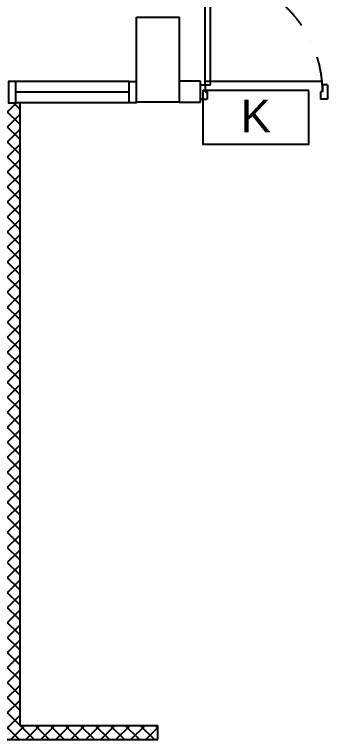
# Model space of a CAD drawing. Header units: millimetres. Extents: x 982 to 80582, y 687 to 58800.
# Drawn here: x 30855 to 33065, y 20633 to 25753 of the extents above; entities that cross this region are included whole.
import ezdxf

# ---------------------------------------------------------------- set-up
doc = ezdxf.new("R2010")
doc.units = ezdxf.units.MM
doc.linetypes.add('DASHDOT', pattern=[1, 0.5, -0.25, 0, -0.25])
for name, color, linetype in [('A-COLUMN', 3, 'Continuous'), ('A-DOOR', 9, 'Continuous'), ('A-HATCH', 8, 'Continuous'), ('A-PARTITION', 4, 'Continuous'), ('A-TXTBOMBA', 7, 'Continuous'), ('A-WALL', 1, 'Continuous'), ('A-WIN', 9, 'Continuous')]:
    doc.layers.add(name, color=color, linetype=linetype)
doc.styles.add('arial', font='arial.ttf')

# ---------------------------------------------------------------- blocks, each defined once
blk = doc.blocks.new('A$C04C40081')
at = {"layer": 'A-WIN', "color": 8}
for p, q in [((850, 150), (50, 150)), ((850, 75), (50, 75)), ((850, 0), (50, 0))]:
    blk.add_line(p, q, dxfattribs=at)
at = {"layer": 'A-WIN', "color": 8, "linetype": 'Continuous'}
for points in [[(50, 150), (0, 150), (0, 0), (50, 0)], [(850, 150), (900, 150), (900, 0), (850, 0)]]:
    blk.add_lwpolyline(points, close=True, dxfattribs=at)
blk = doc.blocks.new('A$C4F656F16')
at = {"layer": 'A-DOOR', "color": 8}
for p, q in [((35, 100), (35, 877.1)), ((35, 877.1), (73, 877.1)), ((73, 100), (73, 877.1)), ((35, 100), (73, 100))]:
    blk.add_line(p, q, dxfattribs=at)
at = {"layer": 'A-DOOR', "color": 8, "linetype": 'Continuous'}
for p, q in [((0, 100), (35, 100)), ((0, 100), (0, 100)), ((0, 100), (0, 0)), ((0, 100), (0, 100)), ((35, 100), (35, 50)), ((900, 100), (865, 100)), ((865, 100), (865, 50)), ((900, 100), (900, 100)), ((900, 100), (900, 0)), ((900, 100), (900, 100)), ((0, 0), (50, 0)), ((35, 50), (50, 50)), ((50, 50), (50, 0)), ((865, 50), (850, 50)), ((850, 50), (850, 0)), ((900, 0), (850, 0))]:
    blk.add_line(p, q, dxfattribs=at)
at = {"layer": 'A-DOOR', "color": 8, "linetype": 'DASHDOT', "ltscale": 500}
blk.add_arc((35, 48), 830, 0.1381, 87.3759, dxfattribs=at)

msp = doc.modelspace()

# ---------------------------------------------------------------- hatches: boundary and pattern name
at = {"layer": 'A-HATCH'}
h = msp.add_hatch(dxfattribs=at)
h.set_pattern_fill('ANSI37', color=8, scale=600)
h.set_pattern_definition([(45, (3598.94, -197620.7), (-53.033009, 53.033009), []), (135, (3598.94, -197620.7), (-53.033009, -53.033009), [])])
h.paths.add_polyline_path([(30892.1, 25133.1), (30867.1, 25133.1), (30817.1, 25133.1), (30792.1, 25133.1), (30792.1, 20733.1), (29167.1, 20733.1), (29167.1, 20633.1), (31867.1, 20633.1), (31867.1, 20733.1), (30892.1, 20733.1)])

# ---------------------------------------------------------------- linework, layer by layer
at = {"color": 8}
msp.add_line((32202.1, 25283.1), (33032.1, 25283.1), dxfattribs=at)
at = {"layer": 'A-COLUMN', "color": 8}
msp.add_lwpolyline([(31717.1, 25733.1), (32017.1, 25733.1), (32017.1, 25133.1), (31717.1, 25133.1)], close=True, dxfattribs=at)
at = {"layer": 'A-PARTITION', "color": 8}
for p, q in [((30892.1, 25133.1), (30892.1, 20733.1)), ((30892.1, 20733.1), (31867.1, 20733.1)), ((31867.1, 20633.1), (31867.1, 20733.1)), ((29167.1, 20633.1), (31867.1, 20633.1))]:
    msp.add_line(p, q, dxfattribs=at)
at = {"layer": 'A-TXTBOMBA', "color": 7}
msp.add_lwpolyline([(32933.5, 25215.3), (32183.5, 25215.3), (32183.5, 24837.4), (32933.5, 24837.4)], close=True, dxfattribs=at)
at = {"layer": 'A-WALL', "color": 8}
for p, q in [((32167.1, 25283.1), (32017.1, 25283.1)), ((32167.1, 25133.1), (32167.1, 25283.1)), ((32017.1, 25133.1), (32167.1, 25133.1))]:
    msp.add_line(p, q, dxfattribs=at)

# ---------------------------------------------------------------- block references
at = {"layer": 'A-DOOR', "color": 8}
msp.add_blockref('A$C4F656F16', (32165.1, 25155.9), dxfattribs=at)
at = {"layer": 'A-WIN', "color": 8}
msp.add_blockref('A$C04C40081', (30813.2, 25130.1), dxfattribs=at)

# ---------------------------------------------------------------- texts
at = {"layer": 'A-TXTBOMBA', "color": 7, "style": 'arial'}
msp.add_text('K', height=230.5, dxfattribs=at).set_placement((32450.7, 24921.8))

doc.saveas('drawing.dxf')
